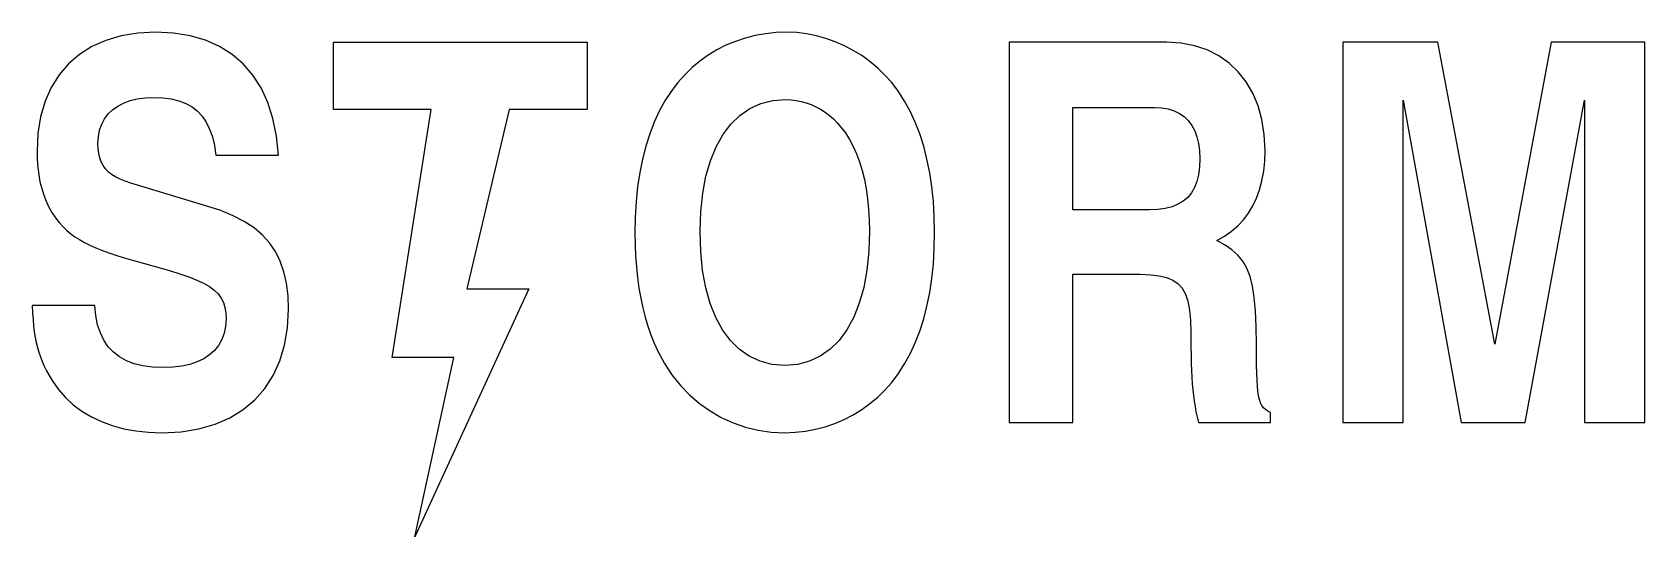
# Model space of a CAD drawing. Header units: millimetres. Extents: x 0 to 40, y 0 to 12.5.
import ezdxf

# ---------------------------------------------------------------- set-up
doc = ezdxf.new("R2010")
doc.units = ezdxf.units.MM

msp = doc.modelspace()

# ---------------------------------------------------------------- linework, layer by layer
for points in [[(0, 5.7321), (0.008, 5.5493), (0.019, 5.3807), (0.0332, 5.2247), (0.0511, 5.0797), (0.0727, 4.944), (0.0985, 4.8159), (0.1287, 4.6939), (0.1635, 4.5762), (0.2032, 4.4613), (0.2481, 4.3474), (0.2985, 4.2331), (0.3546, 4.1165), (0.49, 3.8765), (0.6461, 3.656), (0.8224, 3.4552), (1.0182, 3.2744), (1.233, 3.1138), (1.4662, 2.9737), (1.7172, 2.8545), (1.9853, 2.7563), (2.2701, 2.6794), (2.5709, 2.6242), (2.887, 2.5909), (3.2181, 2.5797), (3.6909, 2.6035), (4.1301, 2.6741), (4.5342, 2.7901), (4.9018, 2.9499), (5.2313, 3.1523), (5.5216, 3.3957), (5.7711, 3.6788), (5.9783, 4.0002), (6.142, 4.3585), (6.2607, 4.7521), (6.3329, 5.1798), (6.3573, 5.6401), (6.3451, 5.9775), (6.3078, 6.2878), (6.2444, 6.5723), (6.1539, 6.8325), (6.0354, 7.0697), (5.8877, 7.2853), (5.71, 7.4806), (5.5011, 7.6571), (5.2601, 7.816), (4.986, 7.9588), (4.6778, 8.0868), (4.3345, 8.2014), (2.4431, 8.7662), (2.3029, 8.814), (2.1775, 8.8657), (2.0665, 8.922), (1.9693, 8.9837), (1.8854, 9.0514), (1.8143, 9.1258), (1.7555, 9.2076), (1.7085, 9.2975), (1.6729, 9.3961), (1.648, 9.5042), (1.6335, 9.6224), (1.6287, 9.7514), (1.6393, 9.9228), (1.6707, 10.0823), (1.7223, 10.2291), (1.7936, 10.3629), (1.8841, 10.4829), (1.9932, 10.5887), (2.1204, 10.6797), (2.265, 10.7554), (2.4267, 10.8153), (2.6047, 10.8587), (2.7986, 10.8852), (3.0079, 10.8941), (3.2376, 10.885), (3.4474, 10.8574), (3.638, 10.8108), (3.8096, 10.7447), (3.9628, 10.6588), (4.0981, 10.5526), (4.2158, 10.4255), (4.3165, 10.2772), (4.4006, 10.1072), (4.4685, 9.9151), (4.5208, 9.7003), (4.5578, 9.4624), (6.1077, 9.4624), (6.0583, 9.9362), (5.9696, 10.3722), (5.8422, 10.7697), (5.6767, 11.1281), (5.4739, 11.4467), (5.2343, 11.7249), (4.9585, 11.962), (4.6473, 12.1575), (4.3013, 12.3106), (3.921, 12.4208), (3.5072, 12.4874), (3.0604, 12.5097), (2.6162, 12.4869), (2.204, 12.4194), (1.8249, 12.3084), (1.4804, 12.155), (1.1715, 11.9607), (0.8997, 11.7265), (0.6663, 11.4538), (0.4724, 11.1437), (0.3193, 10.7974), (0.2085, 10.4163), (0.141, 10.0015), (0.1182, 9.5543), (0.1229, 9.3546), (0.1368, 9.1625), (0.1599, 8.9782), (0.1922, 8.8018), (0.2336, 8.6331), (0.284, 8.4723), (0.3436, 8.3195), (0.412, 8.1747), (0.4895, 8.0379), (0.5758, 7.9091), (0.671, 7.7885), (0.775, 7.676), (0.8605, 7.593), (0.9539, 7.5143), (1.0561, 7.4394), (1.1685, 7.3676), (1.2922, 7.2984), (1.4284, 7.2311), (1.5783, 7.1652), (1.7431, 7.1001), (1.9239, 7.0351), (2.1219, 6.9697), (2.3384, 6.9034), (2.5744, 6.8354), (3.4019, 6.599), (3.6586, 6.521), (3.8846, 6.4439), (4.0815, 6.366), (4.2508, 6.2862), (4.3943, 6.2028), (4.5135, 6.1146), (4.6099, 6.0201), (4.6853, 5.9179), (4.7411, 5.8066), (4.779, 5.6847), (4.8005, 5.5509), (4.8074, 5.4037), (4.7957, 5.2171), (4.7609, 5.0451), (4.7035, 4.888), (4.624, 4.746), (4.5227, 4.6195), (4.4002, 4.5089), (4.2569, 4.4144), (4.0932, 4.3364), (3.9097, 4.2751), (3.7067, 4.231), (3.4848, 4.2043), (3.2443, 4.1953), (2.9832, 4.2057), (2.7448, 4.2371), (2.5289, 4.2895), (2.3351, 4.3631), (2.1632, 4.4581), (2.0129, 4.5746), (1.884, 4.7126), (1.7761, 4.8725), (1.6891, 5.0542), (1.6225, 5.2579), (1.5762, 5.4839), (1.5499, 5.7321)], [(18.7193, 12.5097), (18.4524, 12.5004), (18.1905, 12.4729), (17.9345, 12.4274), (17.6851, 12.3642), (17.4429, 12.2837), (17.2088, 12.1862), (16.9835, 12.072), (16.7676, 11.9415), (16.5619, 11.7949), (16.3672, 11.6325), (16.1842, 11.4547), (16.0136, 11.2619), (15.8464, 11.0427), (15.693, 10.8059), (15.5536, 10.5516), (15.4283, 10.2802), (15.3172, 9.992), (15.2205, 9.6873), (15.1383, 9.3665), (15.0708, 9.0299), (15.018, 8.6778), (14.9801, 8.3105), (14.9573, 7.9283), (14.9496, 7.5316), (14.9537, 7.2432), (14.9659, 6.9625), (14.9862, 6.6897), (15.0143, 6.4248), (15.0503, 6.168), (15.0941, 5.9192), (15.1455, 5.6787), (15.2045, 5.4465), (15.271, 5.2227), (15.3449, 5.0073), (15.4261, 4.8006), (15.5144, 4.6025), (15.6803, 4.2978), (15.8683, 4.0148), (16.0772, 3.7544), (16.3054, 3.5176), (16.5518, 3.3052), (16.8148, 3.1182), (17.0931, 2.9575), (17.3854, 2.8239), (17.6903, 2.7184), (18.0064, 2.642), (18.3324, 2.5954), (18.6668, 2.5797), (18.9247, 2.5892), (19.1789, 2.6174), (19.4286, 2.6638), (19.6728, 2.7281), (19.9107, 2.8096), (20.1412, 2.9081), (20.3635, 3.0229), (20.5767, 3.1537), (20.7799, 3.3001), (20.9721, 3.4614), (21.1525, 3.6374), (21.3201, 3.8275), (21.4872, 4.0466), (21.6406, 4.2835), (21.78, 4.5376), (21.9053, 4.8087), (22.0164, 5.0965), (22.1131, 5.4004), (22.1953, 5.7202), (22.2629, 6.0556), (22.3156, 6.4061), (22.3535, 6.7713), (22.3763, 7.151), (22.384, 7.5447), (22.3763, 7.9356), (22.3535, 8.3135), (22.3156, 8.6778), (22.2629, 9.028), (22.1953, 9.3635), (22.1131, 9.684), (22.0164, 9.9889), (21.9053, 10.2777), (21.78, 10.5499), (21.6406, 10.805), (21.4872, 11.0425), (21.3201, 11.2619), (21.1525, 11.4492), (20.9723, 11.6234), (20.7807, 11.7838), (20.5787, 11.9298), (20.3673, 12.0609), (20.1478, 12.1764), (19.9211, 12.2758), (19.6884, 12.3584), (19.4508, 12.4237), (19.2094, 12.4711), (18.9652, 12.4999), (18.7193, 12.5097)], [(7.4748, 12.2601), (13.7664, 12.2601), (13.7664, 10.592), (11.8323, 10.592), (10.7822, 6.1434), (12.317, 6.1434), (9.4897, 0), (10.4591, 4.4486), (8.9243, 4.4486), (9.8936, 10.592), (7.4748, 10.592)], [(24.2371, 2.8293), (25.8132, 2.8293), (25.8132, 6.507), (27.4814, 6.507), (27.7355, 6.4947), (27.9542, 6.4687), (28.1402, 6.4256), (28.2957, 6.3621), (28.4234, 6.2749), (28.5256, 6.1606), (28.6048, 6.016), (28.6635, 5.8376), (28.7042, 5.6223), (28.7292, 5.3665), (28.7411, 5.0671), (28.7423, 4.7207), (28.7462, 4.5061), (28.7514, 4.3078), (28.7581, 4.1241), (28.7667, 3.953), (28.7772, 3.7929), (28.7899, 3.642), (28.8052, 3.4984), (28.8231, 3.3605), (28.8439, 3.2264), (28.8679, 3.0943), (28.8953, 2.9625), (28.9262, 2.8293), (30.7126, 2.8293), (30.7126, 3.0788), (30.6482, 3.1136), (30.5924, 3.1536), (30.5447, 3.2005), (30.5044, 3.2564), (30.4708, 3.323), (30.4433, 3.4023), (30.4213, 3.496), (30.4041, 3.6062), (30.3912, 3.7345), (30.3818, 3.883), (30.3753, 4.0535), (30.3711, 4.2478), (30.371, 4.7636), (30.3629, 5.2117), (30.3446, 5.5985), (30.3141, 5.9301), (30.2695, 6.2128), (30.2085, 6.4529), (30.1292, 6.6565), (30.0296, 6.8301), (29.9074, 6.9797), (29.7608, 7.1117), (29.5877, 7.2322), (29.3859, 7.3477), (29.575, 7.4536), (29.7481, 7.5742), (29.9052, 7.7095), (30.0461, 7.8594), (30.1708, 8.024), (30.2791, 8.2031), (30.371, 8.3967), (30.4465, 8.6047), (30.5053, 8.8272), (30.5474, 9.064), (30.5728, 9.3152), (30.5812, 9.5806), (30.5615, 9.9755), (30.5033, 10.3446), (30.4082, 10.6864), (30.2777, 10.9992), (30.1132, 11.2813), (29.9163, 11.5311), (29.6884, 11.747), (29.4312, 11.9274), (29.146, 12.0705), (28.8345, 12.1747), (28.498, 12.2385), (28.1381, 12.2601), (24.2371, 12.2601)], [(40, 12.2601), (37.6751, 12.2601), (36.2828, 4.7732), (34.8643, 12.2601), (32.5131, 12.2601), (32.5131, 2.8293), (34.0105, 2.8293), (34.0105, 10.8284), (35.4422, 2.8293), (37.0315, 2.8293), (38.5026, 10.8284), (38.5026, 2.8293), (40, 2.8293)], [(18.6931, 10.8416), (18.821, 10.8364), (18.9484, 10.8211), (19.0746, 10.7958), (19.199, 10.7608), (19.3211, 10.7163), (19.4401, 10.6626), (19.5556, 10.5998), (19.667, 10.5283), (19.7736, 10.4481), (19.8749, 10.3596), (19.9703, 10.263), (20.0591, 10.1585), (20.1696, 10.0133), (20.2713, 9.8538), (20.3639, 9.6806), (20.4473, 9.494), (20.5215, 9.2947), (20.5861, 9.0831), (20.6413, 8.8598), (20.6867, 8.6252), (20.7222, 8.3798), (20.7478, 8.1241), (20.7632, 7.8588), (20.7684, 7.5841), (20.7521, 7.0797), (20.7039, 6.6118), (20.6247, 6.1817), (20.5154, 5.7909), (20.3769, 5.4408), (20.2102, 5.1328), (20.016, 4.8683), (19.7954, 4.6487), (19.5493, 4.4754), (19.2786, 4.3499), (18.9841, 4.2736), (18.6668, 4.2478), (18.3495, 4.2736), (18.0551, 4.3499), (17.7843, 4.4752), (17.5382, 4.6482), (17.3176, 4.8673), (17.1235, 5.1312), (16.9567, 5.4382), (16.8182, 5.787), (16.7089, 6.1762), (16.6297, 6.6042), (16.5815, 7.0696), (16.5652, 7.571), (16.5818, 8.063), (16.6307, 8.5201), (16.7111, 8.9409), (16.8221, 9.3237), (16.9626, 9.6672), (17.1317, 9.9697), (17.3284, 10.2298), (17.5518, 10.446), (17.8009, 10.6168), (18.0748, 10.7407), (18.3725, 10.8161), (18.6931, 10.8416)], [(25.8132, 8.1095), (25.8132, 10.6445), (27.836, 10.6445), (28.0128, 10.6353), (28.1751, 10.6076), (28.3228, 10.5618), (28.4558, 10.4981), (28.5738, 10.4167), (28.6767, 10.3178), (28.7642, 10.2017), (28.8362, 10.0685), (28.8926, 9.9186), (28.933, 9.7521), (28.9574, 9.5693), (28.9656, 9.3704), (28.9574, 9.1635), (28.9325, 8.976), (28.8907, 8.8077), (28.8318, 8.6582), (28.7556, 8.5274), (28.6619, 8.4149), (28.5503, 8.3204), (28.4208, 8.2438), (28.273, 8.1846), (28.1067, 8.1427), (27.9217, 8.1177), (27.7178, 8.1095)]]:
    msp.add_lwpolyline(points, close=True)

doc.saveas('drawing.dxf')
